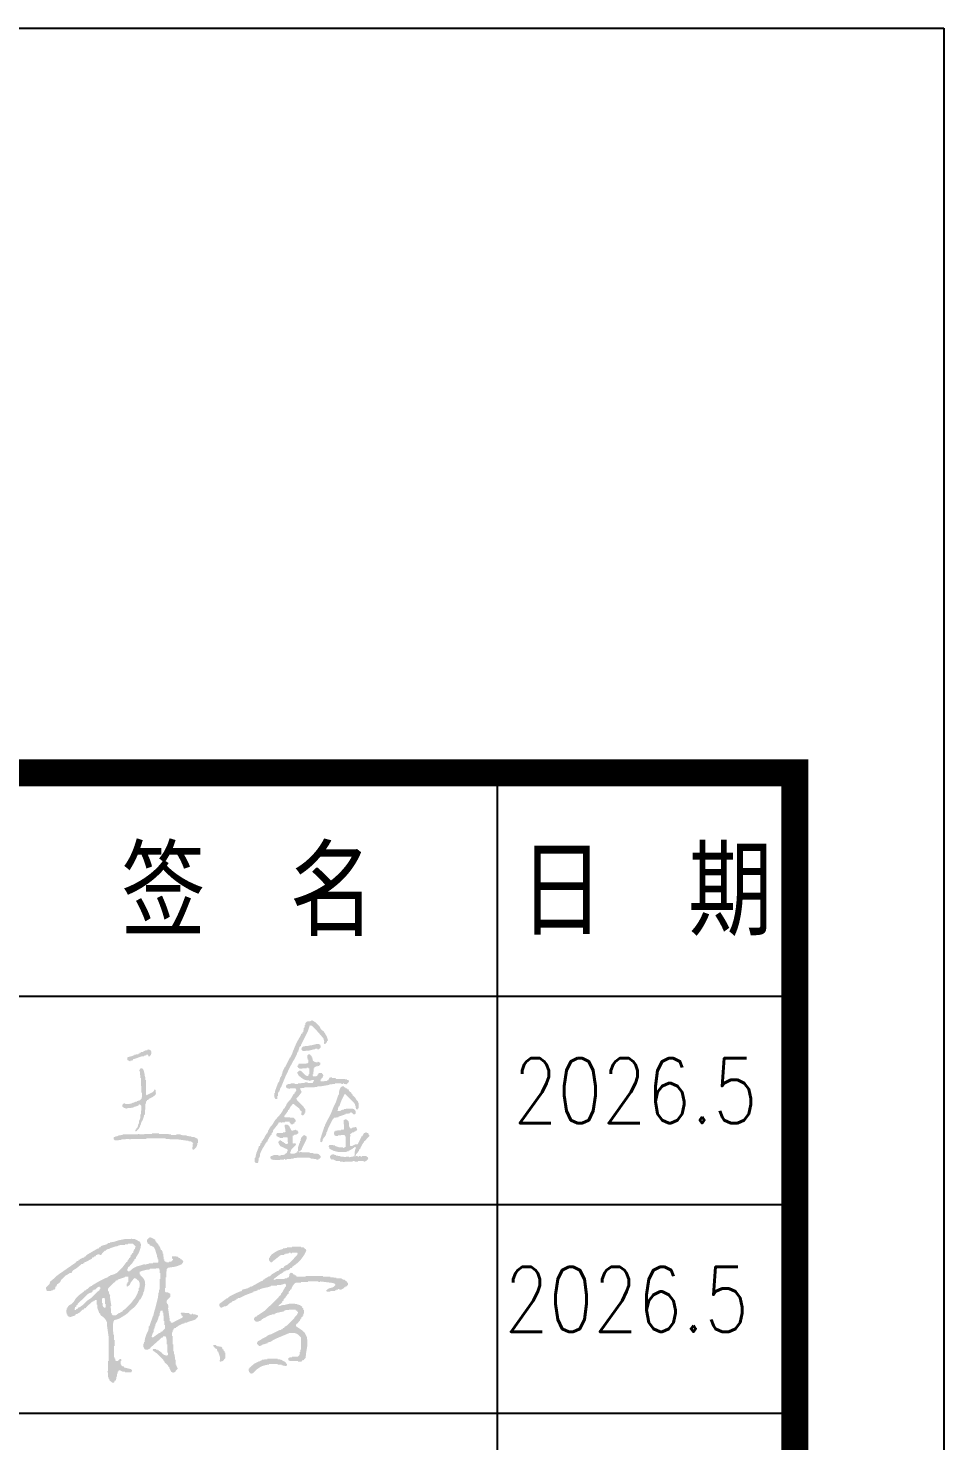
# Model space of a CAD drawing. Header units: metres. Extents: x 497246 to 997717, y 2998582 to 5998198.
# Drawn here: x 499059.43 to 499090.18, y 2999229.5 to 2999276.93 of the extents above; entities that cross this region are included whole.
import ezdxf

# ---------------------------------------------------------------- set-up
doc = ezdxf.new("R2010")
doc.units = ezdxf.units.M
doc.header["$LTSCALE"] = 1000
doc.layers.get('0').update_dxf_attribs({"linetype": 'CONTINUOUS'})
doc.layers.add('DIM', color=3, linetype='CONTINUOUS')
doc.layers.add('文字-给水', color=140, linetype='CONTINUOUS')
doc.styles.add('HZTXT', font='txt', dxfattribs={"width": 0.7, "bigfont": 'HZTXT'})
doc.styles.add('中文仿宋', font='simfang.ttf', dxfattribs={"width": 0.8, "height": 2.5})

# ---------------------------------------------------------------- blocks, each defined once
blk = doc.blocks.new('WANGXIN')
h = blk.add_hatch(color=256)
h.dxf.hatch_style = 1
h.paths.add_polyline_path([(-61740, -317927), (-61740, -323560), (-60801, -323560), (-60801, -338581), (-59862, -338581), (-59862, -350785), (-58924, -350785), (-58924, -360173), (-59862, -360173), (-59436, -361482), (-59749, -362563), (-60801, -363473), (-63617, -365806), (-66434, -365806), (-66434, -366745), (-68311, -366745), (-68311, -367683), (-71128, -367683), (-71128, -368622), (-73005, -368622), (-73005, -369561), (-75822, -369561), (-75822, -370500), (-77699, -370500), (-77699, -371439), (-81455, -371439), (-81455, -372377), (-89904, -372377), (-89904, -371439), (-91582, -371012), (-92777, -371296), (-94114, -372377), (-95536, -373800), (-95536, -377071), (-92180, -379319), (-90131, -380144), (-86148, -380826), (-86148, -379888), (-78638, -379888), (-78638, -378949), (-74883, -378949), (-74399, -378010), (-65495, -375194), (-64556, -373316), (-63248, -372889), (-62167, -373202), (-61256, -374255), (-59862, -375677), (-59862, -384582), (-60801, -384582), (-60801, -391153), (-61740, -391153), (-61740, -398663), (-62679, -398663), (-62679, -401480), (-63617, -401480), (-63617, -403357), (-64556, -403357), (-64556, -408990), (-65495, -408990), (-65495, -410868), (-66434, -410868), (-66434, -414623), (-67373, -414623), (-67373, -416500), (-69250, -417439), (-69250, -419317), (-71128, -420256), (-71128, -423072), (-69364, -422901), (-68283, -422247), (-67373, -420739), (-64556, -417923), (-64556, -416500), (-62679, -415562), (-62679, -412745), (-61740, -412745), (-61740, -410868), (-60801, -410868), (-60261, -407283), (-59549, -405406), (-57501, -402419), (-54685, -393969), (-54827, -393031), (-54230, -392206), (-53291, -392092), (-53291, -382704), (-52352, -382704), (-52352, -371439), (-51413, -371439), (-51413, -367683), (-49536, -366745), (-49536, -364867), (-47772, -364696), (-46691, -364042), (-45780, -362534), (-38270, -358779), (-33576, -355024), (-33576, -352663), (-32637, -352663), (-32637, -350785), (-33576, -350785), (-33576, -346091), (-35454, -345152), (-36393, -347542), (-37246, -348680), (-39209, -350330), (-49536, -355479), (-50474, -355963), (-50474, -354540), (-51413, -354540), (-51413, -327315), (-52352, -327315), (-52352, -321683), (-53291, -321683), (-53746, -316989), (-55624, -309478), (-57046, -306662), (-58924, -306662), (-58924, -305723), (-61740, -305723), (-62679, -308539), (-63617, -308539), (-63617, -311356), (-62679, -311356), (-62679, -317927)])
h.paths.add_polyline_path([(-52352, -281315), (-50474, -281315), (-50474, -280376), (-47658, -280376), (-46719, -283192), (-45780, -283192), (-45297, -284131), (-42936, -281884), (-41968, -280262), (-41087, -277104), (-41513, -274601), (-42168, -273292), (-43903, -271471), (-45667, -270789), (-46748, -270675), (-48597, -270988), (-48597, -271927), (-52580, -272609), (-54628, -273434), (-57985, -275682), (-60801, -275682), (-60801, -276621), (-62679, -276621), (-63617, -278498), (-65495, -278498), (-65495, -279437), (-70189, -279437), (-70189, -280376), (-73005, -280376), (-73005, -281315), (-74883, -281315), (-74883, -282253), (-85210, -285070), (-86148, -286009), (-86148, -290247), (-81455, -292580), (-80516, -293064), (-80516, -291641), (-77699, -291641), (-77699, -290702), (-75822, -290702), (-75424, -289280), (-74456, -288512), (-73005, -288370), (-58440, -283192), (-55168, -283192), (-55168, -282253), (-52352, -282253)])
h.paths.add_polyline_path([(-27005, -427766), (-27005, -426827), (-40148, -426827), (-40148, -427766), (-54230, -427766), (-54230, -428705), (-63617, -428705), (-63617, -427766), (-66434, -427766), (-66434, -428705), (-94598, -428705), (-94598, -429644), (-98353, -429644), (-98353, -430582), (-103047, -430582), (-103047, -431521), (-104924, -431521), (-104924, -432460), (-108679, -432460), (-108679, -433399), (-110557, -433399), (-111439, -434878), (-111667, -435902), (-111496, -437638), (-109135, -439970), (-102108, -439970), (-102108, -439031), (-97414, -439031), (-97414, -438093), (-88965, -438093), (-88965, -437154), (-82393, -437154), (-82393, -438093), (-79577, -438093), (-79577, -437154), (-50474, -437154), (-50474, -436215), (-14800, -436215), (-14800, -437154), (-7290, -437154), (-7290, -438093), (8214, -438093), (11486, -438576), (24629, -440454), (28384, -440909), (28384, -441848), (33078, -441848), (33078, -442787), (34956, -442787), (35894, -445603), (36833, -446542), (35894, -446542), (35894, -452175), (34956, -452175), (34956, -455930), (35894, -456869), (37203, -457295), (38284, -456982), (39194, -455930), (42466, -452658), (42466, -451236), (43405, -451236), (43405, -448419), (44343, -448419), (44343, -444664), (45282, -444664), (45282, -438093), (44343, -438093), (44685, -437325), (44230, -436386), (43405, -436215), (37772, -433399), (33078, -433399), (33078, -432460), (28384, -432460), (28384, -431521), (24629, -431521), (24629, -430582), (16180, -430582), (16180, -429644), (13363, -429644), (13363, -428705), (4914, -428705), (4914, -429644), (-4474, -429644), (-4474, -428705), (-9168, -428705), (-9168, -427766)])
h.paths.add_polyline_path([(267776, -339520), (272470, -339520), (275286, -339064), (286552, -337187), (290307, -336703), (290307, -335764), (295940, -335764), (295940, -334826), (300633, -334826), (300633, -333887), (312838, -333887), (312838, -334826), (315654, -334826), (315654, -333887), (317532, -333887), (317532, -334826), (320348, -334826), (320348, -335764), (322112, -335594), (323193, -334939), (324103, -333432), (325611, -332038), (326237, -331099), (326920, -329193), (325981, -329193), (325981, -327315), (323164, -327315), (323164, -326377), (319409, -326377), (319409, -325438), (302511, -325438), (301572, -323560), (295001, -323560), (295001, -322621), (292184, -322621), (292184, -323560), (291246, -323162), (290250, -323560), (289852, -324499), (287974, -328254), (285613, -328254), (285613, -329193), (280919, -329193), (280919, -330132), (274347, -330132), (273409, -327315), (275286, -326377), (275286, -324499), (276709, -324101), (277477, -323133), (277647, -321683), (278643, -320516), (278928, -319435), (278586, -317927), (275770, -314172), (270592, -314172), (269653, -316989), (267776, -317927), (267776, -319805), (265898, -319805), (265898, -320744), (260265, -320744), (259440, -319435), (259213, -318525), (259327, -316989), (260265, -316989), (260265, -312295), (261204, -312295), (261204, -305723), (262143, -305723), (262143, -303846), (264959, -302907), (264959, -301968), (268715, -301968), (268715, -301029), (270023, -301456), (271104, -301143), (272015, -300090), (273409, -298696), (273409, -295396), (268715, -293064), (268715, -294941), (265187, -294486), (263366, -293889), (260265, -292125), (259184, -290759), (258900, -289565), (259327, -287886), (258388, -287886), (258388, -285070), (257449, -285070), (257278, -283306), (256624, -282225), (255116, -281315), (254007, -279892), (252584, -279437), (250878, -279921), (249000, -281798), (249000, -286947), (249939, -286947), (249939, -289764), (250878, -289764), (250878, -295396), (249569, -296221), (248659, -296449), (247122, -296335), (247122, -297274), (240551, -297274), (239612, -296335), (239612, -297274), (233041, -297274), (232102, -300090), (231163, -300090), (230736, -301769), (231021, -302964), (232102, -304329), (234918, -306662), (239612, -306662), (239612, -305723), (248061, -305723), (248061, -304784), (250878, -304784), (250878, -305723), (252755, -305723), (252755, -316050), (251816, -316050), (251816, -318866), (250138, -319805), (249028, -320033), (247122, -319805), (247122, -318866), (245245, -318411), (237734, -310901), (236056, -310019), (234719, -310019), (233041, -310901), (230224, -314172), (232500, -318240), (234093, -320175), (237734, -323105), (241945, -326035), (244477, -327145), (249484, -328254), (252755, -328254), (252755, -329193), (254633, -329193), (254633, -328254), (257449, -328254), (257449, -327315), (261204, -327315), (261204, -328254), (262143, -328738), (260635, -330103), (260009, -331042), (259327, -332948), (249939, -332948), (249939, -332009), (244306, -332009), (244306, -332948), (237734, -332948), (237734, -333887), (232102, -333887), (232102, -334826), (225530, -334826), (225530, -333887), (218020, -333887), (218020, -334826), (213326, -334826), (213326, -335764), (211562, -335935), (210481, -336589), (209571, -338126), (209229, -339605), (209485, -340714), (210510, -341881), (211932, -343275), (214265, -343275), (214265, -344214), (216142, -344214), (216142, -343275), (227408, -343275), (228347, -344953), (228574, -346063), (228347, -347969), (227408, -347969), (227408, -349846), (225530, -350785), (225530, -352663), (223653, -353601), (218959, -362051), (218020, -362051), (217849, -363814), (217195, -364895), (215687, -365806), (212273, -369874), (210794, -372235), (208632, -377071), (207693, -377071), (207522, -378835), (206868, -379916), (205360, -380826), (201520, -387654), (199216, -390897), (194095, -396786), (189714, -401565), (187779, -404268), (184707, -409929), (181265, -413713), (179729, -415818), (177197, -420256), (176087, -421877), (175746, -422987), (175774, -424950), (174835, -424950), (174835, -426827), (172958, -427766), (167325, -438093), (166386, -438093), (166386, -439970), (164964, -440369), (164196, -441336), (164054, -442787), (163883, -444237), (163115, -445205), (161692, -445603), (161692, -448419), (160754, -448419), (160754, -450297), (159331, -450695), (158563, -451662), (158421, -453113), (154666, -462501), (152788, -470012), (152304, -472828), (151366, -472828), (151366, -479883), (153727, -482216), (156998, -482216), (157937, -480537), (158165, -479428), (157937, -477522), (158876, -477522), (158876, -472828), (159815, -472828), (159815, -470012), (160754, -470012), (161010, -466143), (161522, -464151), (163115, -460624), (166870, -453113), (167325, -452175), (167325, -453113), (170142, -447481), (171080, -447481), (171080, -445603), (172958, -444664), (172958, -442787), (174380, -442388), (175148, -441421), (175319, -439970), (179529, -432460), (180468, -432460), (180468, -430582), (181891, -430184), (182659, -429217), (182829, -427766), (182972, -426315), (183740, -425348), (185162, -424950), (185361, -421934), (186044, -420256), (187979, -417923), (195489, -408535), (195489, -407113), (197366, -407113), (197366, -406174), (200183, -406174), (200183, -407113), (202060, -407113), (202060, -406174), (207693, -406174), (207693, -405235), (216142, -405235), (216142, -407113), (218020, -408051), (218020, -409929), (222714, -409929), (222714, -408990), (224591, -408990), (225530, -406174), (227408, -405235), (227408, -401480), (226469, -401480), (226469, -399602), (224591, -399602), (223653, -397725), (217081, -397725), (217081, -396786), (206754, -396786), (206754, -395847), (205816, -395392), (213326, -385065), (213326, -383643), (215203, -382704), (216740, -379063), (217821, -377299), (220381, -374255), (222259, -372377), (223653, -372093), (224762, -372576), (225530, -373800), (233979, -380371), (235259, -382988), (236312, -384240), (238673, -386004), (238673, -388337), (237734, -388337), (237734, -392092), (239214, -392974), (240238, -393201), (241973, -393031), (244306, -390698), (244306, -388337), (245245, -388337), (245245, -381310), (243595, -379945), (242855, -379006), (241973, -377071), (229769, -364867), (229285, -362989), (228347, -362534), (232841, -357755), (234918, -355195), (238673, -349846), (235857, -344214), (235402, -343275), (237734, -343275), (237734, -342336), (243367, -342336), (243367, -341397), (263082, -341397), (263082, -340458), (267776, -340458)])
h.paths.add_polyline_path([(305327, -383643), (306266, -383643), (306266, -379888), (307205, -379888), (307205, -377071), (308627, -376673), (309396, -375706), (309566, -374255), (312639, -365976), (314431, -361937), (318471, -354085), (318897, -353459), (319921, -353459), (320348, -354085), (336791, -370500), (336791, -371439), (337303, -372093), (338185, -372377), (338185, -375194), (339124, -375194), (339124, -379888), (340063, -379888), (340063, -381765), (342879, -382704), (342879, -380826), (344757, -379888), (344757, -369561), (343818, -369561), (343647, -367797), (342993, -366716), (341485, -365806), (338896, -361425), (337246, -359376), (333491, -355963), (333491, -354540), (331614, -353601), (331443, -351838), (330789, -350757), (329281, -349846), (327517, -348367), (326777, -347314), (325981, -345152), (324103, -345152), (323164, -343275), (321401, -343104), (320320, -342450), (319409, -340942), (318471, -340914), (317816, -340402), (317532, -339520), (315683, -339207), (314602, -339320), (312838, -340003), (310903, -342080), (310078, -343417), (309083, -346091), (309083, -348908), (308144, -348908), (308144, -354540), (307205, -354540), (302056, -369561), (298301, -377071), (294034, -387853), (291559, -393144), (286096, -403357), (282341, -410868), (281858, -413684), (280919, -414168), (273409, -437638), (273409, -442787), (275286, -442787), (275286, -443725), (277164, -442331), (277875, -438690), (278700, -436813), (280919, -433882), (283309, -430838), (284190, -428790), (284674, -424950), (285613, -424494), (287974, -417439), (295484, -402419), (299240, -397725), (303450, -397725), (303450, -396786), (307205, -396786), (307205, -395847), (318471, -392092), (318471, -391153), (320348, -391153), (320348, -390214), (325981, -390214), (325981, -389276), (328797, -389276), (328797, -388337), (330476, -387910), (331671, -388195), (333036, -389276), (334914, -391153), (338185, -391153), (339124, -390214), (339437, -387967), (339352, -386744), (338669, -384582), (335852, -381765), (334430, -381765), (334430, -380826), (321287, -380826), (321287, -381765), (317532, -381765), (317532, -382704), (314346, -383074), (312667, -383700), (310021, -385520), (306266, -385520)])
h.paths.add_polyline_path([(331158, -426827), (333036, -424950), (336308, -424950), (336308, -424011), (338185, -424011), (339124, -422133), (341002, -422133), (341827, -420825), (342054, -419914), (341940, -418378), (341002, -418378), (341087, -416870), (340489, -415761), (339124, -415107), (332552, -416500), (332552, -417439), (328797, -417439), (327858, -414623), (326920, -414623), (326920, -407113), (325981, -407113), (326408, -405804), (326095, -404723), (325042, -403841), (323534, -402106), (322482, -401366), (320348, -400541), (316593, -402419), (316593, -409929), (317532, -409929), (317532, -419317), (316593, -420256), (311899, -420256), (311899, -421194), (305327, -421194), (305327, -422133), (301572, -422133), (301572, -423072), (299695, -423072), (299695, -424950), (298756, -424950), (298756, -428705), (299695, -428705), (299695, -430582), (301572, -430582), (301572, -431521), (306266, -431521), (306266, -430582), (311899, -430582), (311899, -429644), (318471, -429644), (319409, -432460), (320348, -432460), (320348, -452175), (315654, -454536), (315654, -453113), (309566, -453113), (300633, -450297), (300633, -449358), (296878, -449358), (296878, -448419), (290307, -448419), (289368, -450098), (289140, -451207), (289368, -453113), (290307, -453113), (290221, -454621), (290819, -455731), (292184, -456413), (297817, -459230), (305327, -461107), (307205, -461562), (322226, -461562), (322226, -460624), (325981, -460624), (325981, -459685), (334430, -454991), (334430, -454052), (336308, -454052), (337246, -452175), (339124, -452175), (339124, -456869), (338185, -456869), (338185, -460624), (337246, -460624), (337246, -467195), (336308, -468134), (340063, -468134), (339636, -466825), (339949, -465744), (341002, -464862), (345695, -458746), (345695, -456869), (347118, -456470), (347886, -455503), (348057, -454052), (353206, -444664), (354145, -444664), (354315, -442900), (354970, -441819), (356506, -440909), (364471, -432005), (364471, -429644), (363533, -429644), (363362, -427880), (362708, -426799), (361200, -425888), (359777, -425888), (359777, -424950), (356961, -424950), (356961, -425888), (355083, -425888), (351328, -432460), (350674, -432261), (349963, -432716), (349934, -433399), (343363, -446542), (342879, -447481), (340262, -447082), (338726, -447310), (336308, -448419), (332552, -450297), (329736, -450297), (328797, -449358), (328797, -432460), (329736, -432460), (329736, -430582), (328797, -430582), (328968, -428819), (329622, -427738)])
h.paths.add_polyline_path([(316593, -470950), (316593, -470012), (310960, -470012), (310960, -469073), (306266, -469073), (306266, -468134), (302511, -468134), (302511, -467195), (299695, -467195), (299695, -466256), (297447, -465943), (296224, -466029), (294062, -466740), (291246, -469556), (291246, -471889), (292184, -471889), (292355, -473653), (293009, -474734), (294546, -475644), (297021, -475417), (298500, -475758), (300633, -477067), (303450, -478461), (310021, -478461), (310021, -479399), (315654, -479399), (315654, -480338), (318471, -480338), (318471, -479399), (333491, -479399), (333491, -478461), (337246, -478461), (337246, -479399), (343818, -479399), (343818, -478461), (354145, -478461), (354145, -479399), (356961, -479399), (356961, -478461), (358725, -478290), (359806, -477636), (360716, -476128), (362139, -475018), (362594, -473596), (362139, -471889), (358839, -469073), (351328, -469073), (351328, -470012), (348512, -470012), (348512, -469073), (345695, -469073), (345695, -470012), (342879, -470012), (342879, -469073), (340063, -469073), (339124, -470012), (338669, -469073), (336308, -469556), (329281, -470950), (326920, -471434), (326920, -470012), (321287, -470012), (321287, -470950)])
h.paths.add_polyline_path([(226953, -449358), (228347, -446542), (227038, -445717), (226128, -445489), (224591, -445603), (223653, -446542), (223653, -445603), (221775, -445603), (221775, -431521), (224591, -430582), (224591, -429644), (227778, -429274), (229456, -428648), (232102, -426827), (232528, -425149), (232244, -423954), (231163, -422617), (230537, -421507), (229598, -421024), (228347, -421194), (228347, -419800), (220836, -422133), (220836, -421194), (220068, -421536), (219129, -421081), (218959, -420256), (216142, -414623), (215203, -414623), (215602, -413684), (215203, -412688), (214265, -412290), (212359, -410839), (210993, -410384), (208632, -410413), (207380, -411266), (206868, -412176), (206754, -413684), (208177, -419317), (208632, -424011), (206954, -424950), (205844, -425177), (203938, -424950), (203938, -425888), (192673, -425888), (191734, -428705), (190795, -429644), (191734, -429644), (191648, -431151), (192246, -432261), (193611, -432944), (198305, -435276), (203938, -435276), (203938, -434338), (211448, -434338), (212387, -435276), (212387, -442787), (213326, -442787), (213326, -444664), (212387, -444664), (212387, -446542), (208632, -446542), (207693, -444664), (205816, -444664), (204877, -442787), (202999, -442787), (202060, -440909), (200183, -440909), (200183, -439970), (198874, -439544), (197793, -439856), (196911, -440909), (195489, -442331), (195489, -445603), (196428, -445603), (196428, -447481), (198305, -448419), (197907, -449358), (198305, -450354), (199244, -450781), (211448, -456413), (212529, -457750), (212814, -458945), (212387, -460624), (211448, -460624), (211278, -462387), (210623, -463468), (209116, -464379), (207238, -466256), (204877, -466256), (204877, -467195), (199244, -467195), (199244, -468134), (195489, -468134), (195489, -467195), (186101, -467195), (186101, -468134), (183285, -468134), (183285, -469073), (181407, -469073), (180525, -470552), (180298, -471576), (180468, -473312), (182829, -475644), (185162, -475644), (185162, -476583), (187979, -475644), (187979, -476583), (198305, -476583), (198305, -475644), (205816, -475644), (205816, -474706), (207693, -474706), (207693, -475644), (210510, -475644), (210510, -474706), (218959, -474706), (218959, -473767), (223653, -473767), (223653, -472828), (229285, -472828), (229285, -471889), (253694, -471889), (253694, -472828), (255572, -472828), (255572, -473767), (261204, -473767), (261204, -474706), (265898, -474706), (265898, -475644), (269653, -475644), (270592, -473767), (271531, -474165), (272527, -473767), (272953, -472828), (273949, -471662), (274234, -470581), (273892, -469073), (271559, -466598), (269995, -465574), (266837, -464379), (260265, -464379), (260265, -463440), (253694, -463440), (253694, -462501), (238673, -462501), (238673, -461562), (235857, -461562), (235857, -462501), (233979, -462501), (233041, -460624), (234918, -460624), (235857, -459685), (236796, -460624), (236796, -457807), (238218, -457409), (238986, -456442), (239157, -454991), (247122, -439031), (247122, -437154), (248061, -437154), (248061, -432460), (245245, -431521), (245245, -430582), (243566, -430156), (242372, -430440), (241034, -431521), (238816, -433740), (237905, -435163), (236796, -438093), (236796, -440909), (235857, -440909), (235857, -443725), (234918, -444209), (232102, -452658), (232102, -459685), (230224, -460624), (230566, -461392), (230110, -462331), (229285, -462501), (225530, -464379), (218020, -464379), (217081, -463440), (219442, -456869)], flags=17)
h.paths.add_polyline_path([(250422, -236253), (253239, -227803), (253694, -225926), (257449, -226409), (267321, -236253), (279041, -249879), (280919, -255967), (279980, -255967), (279980, -259722), (282341, -260661), (284532, -258442), (285442, -257020), (286552, -254090), (287974, -254090), (287490, -252696), (285158, -245640), (284674, -244247), (284674, -245640), (281858, -240008), (280919, -240008), (280748, -238244), (280094, -237163), (278586, -236253), (275571, -233834), (274234, -232184), (272470, -228742), (272015, -227803), (264021, -219838), (261204, -218416), (261204, -217477), (259327, -217477), (259327, -216538), (256510, -216538), (256510, -217477), (254633, -217477), (254633, -218416), (252015, -218074), (250593, -218188), (248061, -218899), (245245, -222171), (245245, -224987), (244306, -224987), (244306, -228742), (243367, -228742), (243367, -230620), (242428, -230620), (242428, -235314), (241490, -235314), (241490, -238130), (239612, -239069), (239612, -240947), (238190, -241345), (237422, -242312), (237279, -243763), (230736, -255228), (227806, -261173), (222714, -273349), (221320, -277559), (217565, -285070), (217081, -286009), (217081, -285070), (216626, -286009), (208177, -302907), (207693, -303846), (207693, -302907), (204706, -308198), (203540, -311100), (202060, -316989), (201122, -316989), (201122, -319805), (200183, -319805), (200183, -321683), (199244, -321683), (196428, -331070), (195489, -331070), (195489, -332948), (194550, -332948), (188917, -348452), (188917, -351724), (187979, -351724), (187979, -355479), (187040, -356418), (187979, -356418), (187979, -360173), (188917, -360173), (188917, -362051), (189856, -362989), (192673, -362989), (193611, -362051), (193611, -357357), (194550, -357357), (194550, -351724), (195489, -351724), (195489, -349846), (197366, -348908), (197366, -347030), (198305, -347030), (198305, -343275), (199244, -343275), (199244, -341397), (200183, -341397), (208177, -321683), (212871, -312295), (213810, -309478), (218503, -300090), (218959, -299152), (218959, -300090), (219442, -299152), (223197, -291641), (223653, -290702), (223653, -291641), (224136, -290702), (229769, -279437), (230224, -276621), (231163, -276621), (231163, -274743), (232102, -274743), (234918, -265355), (236341, -264957), (237109, -263990), (237279, -262539)])
h.paths.add_polyline_path([(256510, -263022), (250878, -263478), (250878, -264416), (244306, -264416), (244306, -265355), (242628, -264928), (241433, -265213), (240096, -266294), (238673, -267716), (238190, -269565), (238446, -270874), (239612, -272410), (241034, -273804), (246184, -273804), (246184, -272865), (251816, -272865), (253694, -272410), (261204, -270533), (264021, -270049), (264021, -269110), (267776, -269110), (267776, -270049), (269454, -270476), (270649, -270191), (272015, -269110), (274347, -266294), (274347, -263478), (273409, -263478), (273409, -261600), (271531, -261600), (271531, -260661), (265898, -260661), (264021, -261145)], flags=17)
blk.add_hatch(color=256).paths.add_polyline_path([(185162, -476583), (187979, -475644), (187979, -476583), (198305, -476583), (198305, -475644), (205816, -475644), (205816, -474706), (207693, -474706), (207693, -475644), (210510, -475644), (210510, -474706), (218959, -474706), (218959, -473767), (223653, -473767), (223653, -472828), (229285, -472828), (229285, -471889), (253694, -471889), (253694, -472828), (255572, -472828), (255572, -473767), (261204, -473767), (261204, -474706), (265898, -474706), (265898, -475644), (269653, -475644), (270592, -473767), (271531, -474165), (272527, -473767), (272953, -472828), (273949, -471662), (274234, -470581), (273892, -469073), (271559, -466598), (269995, -465574), (266837, -464379), (260265, -464379), (260265, -463440), (253694, -463440), (253694, -462501), (238673, -462501), (238673, -461562), (235857, -461562), (235857, -462501), (233979, -462501), (233041, -460624), (234918, -460624), (235857, -459685), (236796, -460624), (236796, -457807), (238218, -457409), (238986, -456442), (239157, -454991), (247122, -439031), (247122, -437154), (248061, -437154), (248061, -432460), (245245, -431521), (245245, -430582), (243566, -430156), (242372, -430440), (241034, -431521), (238816, -433740), (237905, -435163), (236796, -438093), (236796, -440909), (235857, -440909), (235857, -443725), (234918, -444209), (232102, -452658), (232102, -459685), (230224, -460624), (230566, -461392), (230110, -462331), (229285, -462501), (225530, -464379), (218020, -464379), (217081, -463440), (219442, -456869), (226953, -449358), (228347, -446542), (227038, -445717), (226128, -445489), (224591, -445603), (223653, -446542), (223653, -445603), (221775, -445603), (221775, -431521), (224591, -430582), (224591, -429644), (227778, -429274), (229456, -428648), (232102, -426827), (232528, -425149), (232244, -423954), (231163, -422617), (230537, -421507), (229598, -421024), (228347, -421194), (228347, -419800), (220836, -422133), (220836, -421194), (220068, -421536), (219129, -421081), (218959, -420256), (216142, -414623), (215203, -414623), (215602, -413684), (215203, -412688), (214265, -412290), (212359, -410839), (210993, -410384), (208632, -410413), (207380, -411266), (206868, -412176), (206754, -413684), (208177, -419317), (208632, -424011), (206954, -424950), (205844, -425177), (203938, -424950), (203938, -425888), (192673, -425888), (191734, -428705), (190795, -429644), (191734, -429644), (191648, -431151), (192246, -432261), (193611, -432944), (198305, -435276), (203938, -435276), (203938, -434338), (211448, -434338), (212387, -435276), (212387, -442787), (213326, -442787), (213326, -444664), (212387, -444664), (212387, -446542), (208632, -446542), (207693, -444664), (205816, -444664), (204877, -442787), (202999, -442787), (202060, -440909), (200183, -440909), (200183, -439970), (198874, -439544), (197793, -439856), (196911, -440909), (195489, -442331), (195489, -445603), (196428, -445603), (196428, -447481), (198305, -448419), (197907, -449358), (198305, -450354), (199244, -450781), (211448, -456413), (212529, -457750), (212814, -458945), (212387, -460624), (211448, -460624), (211278, -462387), (210623, -463468), (209116, -464379), (207238, -466256), (204877, -466256), (204877, -467195), (199244, -467195), (199244, -468134), (195489, -468134), (195489, -467195), (186101, -467195), (186101, -468134), (183285, -468134), (183285, -469073), (181407, -469073), (180525, -470552), (180298, -471576), (180468, -473312), (182829, -475644), (185162, -475644)])

msp = doc.modelspace()

# ---------------------------------------------------------------- hatches: boundary and pattern name
h = msp.add_hatch(color=256)
h.dxf.hatch_style = 1
h.paths.add_polyline_path([(499062.899, 2999236.279), (499062.899, 2999236.299), (499062.919, 2999236.279), (499063, 2999236.279), (499063.151, 2999236.198), (499063.183, 2999236.179), (499063.197, 2999236.155), (499063.201, 2999236.118), (499063.221, 2999236.118), (499063.211, 2999235.997), (499063.166, 2999235.853), (499063.132, 2999235.782), (499063.051, 2999235.656), (499063.047, 2999235.624), (499063.03, 2999235.604), (499063, 2999235.595), (499063, 2999235.555), (499062.96, 2999235.535), (499062.96, 2999235.504), (499062.829, 2999235.354), (499062.797, 2999235.335), (499062.782, 2999235.311), (499062.779, 2999235.273), (499062.759, 2999235.273), (499062.757, 2999235.24), (499062.761, 2999235.221), (499062.779, 2999235.193), (499062.839, 2999235.193), (499062.839, 2999235.213), (499062.87, 2999235.213), (499062.93, 2999235.273), (499063.043, 2999235.337), (499063.105, 2999235.362), (499063.231, 2999235.394), (499063.296, 2999235.417), (499063.333, 2999235.422), (499063.402, 2999235.414), (499063.402, 2999235.434), (499063.482, 2999235.434), (499063.482, 2999235.454), (499063.623, 2999235.454), (499063.623, 2999235.475), (499063.784, 2999235.475), (499063.804, 2999235.495), (499063.804, 2999235.595), (499063.784, 2999235.595), (499063.784, 2999235.656), (499063.764, 2999235.656), (499063.754, 2999235.736), (499063.694, 2999235.917), (499063.661, 2999235.983), (499063.629, 2999236.015), (499063.563, 2999236.047), (499063.532, 2999236.051), (499063.511, 2999236.067), (499063.503, 2999236.098), (499063.442, 2999236.118), (499063.442, 2999236.158), (499063.422, 2999236.158), (499063.422, 2999236.248), (499063.473, 2999236.299), (499063.501, 2999236.323), (499063.527, 2999236.328), (499063.563, 2999236.319), (499063.663, 2999236.268), (499063.693, 2999236.254), (499063.706, 2999236.231), (499063.704, 2999236.198), (499063.724, 2999236.198), (499063.754, 2999236.138), (499063.786, 2999236.119), (499063.801, 2999236.095), (499063.804, 2999236.058), (499063.824, 2999236.058), (499063.875, 2999235.957), (499063.878, 2999235.926), (499063.894, 2999235.905), (499063.925, 2999235.897), (499063.925, 2999235.857), (499063.945, 2999235.857), (499063.945, 2999235.776), (499063.965, 2999235.776), (499063.965, 2999235.676), (499063.985, 2999235.676), (499063.985, 2999235.595), (499064.005, 2999235.595), (499064.003, 2999235.562), (499064.007, 2999235.543), (499064.025, 2999235.515), (499064.066, 2999235.515), (499064.066, 2999235.495), (499064.166, 2999235.495), (499064.166, 2999235.515), (499064.237, 2999235.515), (499064.267, 2999235.545), (499064.289, 2999235.564), (499064.296, 2999235.588), (499064.287, 2999235.615), (499064.267, 2999235.615), (499064.267, 2999235.696), (499064.407, 2999235.696), (499064.407, 2999235.676), (499064.468, 2999235.676), (499064.488, 2999235.635), (499064.528, 2999235.635), (499064.548, 2999235.595), (499064.579, 2999235.595), (499064.649, 2999235.515), (499064.588, 2999235.424), (499064.422, 2999235.359), (499064.333, 2999235.337), (499064.156, 2999235.314), (499064.133, 2999235.312), (499064.118, 2999235.303), (499064.106, 2999235.283), (499064.082, 2999235.255), (499064.077, 2999235.229), (499064.086, 2999235.193), (499064.066, 2999235.193), (499064.066, 2999234.992), (499064.045, 2999234.992), (499064.045, 2999234.63), (499064.025, 2999234.63), (499064.025, 2999234.509), (499064.045, 2999234.489), (499064.113, 2999234.481), (499064.149, 2999234.468), (499064.206, 2999234.429), (499064.206, 2999234.338), (499064.096, 2999234.228), (499064.081, 2999234.19), (499064.079, 2999234.167), (499064.086, 2999234.127), (499064.125, 2999234.071), (499064.138, 2999234.034), (499064.146, 2999233.967), (499064.126, 2999233.967), (499064.136, 2999233.906), (499064.177, 2999233.625), (499064.186, 2999233.524), (499064.206, 2999233.524), (499064.226, 2999233.464), (499064.307, 2999233.464), (499064.307, 2999233.484), (499064.347, 2999233.484), (499064.342, 2999233.498), (499064.353, 2999233.513), (499064.367, 2999233.514), (499064.588, 2999233.625), (499064.606, 2999233.628), (499064.616, 2999233.648), (499064.608, 2999233.665), (499064.639, 2999233.665), (499064.619, 2999233.685), (499064.586, 2999233.704), (499064.572, 2999233.728), (499064.568, 2999233.765), (499064.548, 2999233.765), (499064.568, 2999233.806), (499064.689, 2999233.806), (499064.689, 2999233.786), (499064.83, 2999233.786), (499064.83, 2999233.765), (499064.87, 2999233.765), (499064.87, 2999233.745), (499064.93, 2999233.745), (499064.93, 2999233.765), (499064.97, 2999233.765), (499064.97, 2999233.745), (499065.051, 2999233.745), (499065.051, 2999233.725), (499065.096, 2999233.728), (499065.131, 2999233.705), (499065.131, 2999233.655), (499065.041, 2999233.564), (499064.78, 2999233.484), (499064.769, 2999233.464), (499064.689, 2999233.464), (499064.689, 2999233.444), (499064.629, 2999233.433), (499064.468, 2999233.353), (499064.453, 2999233.352), (499064.443, 2999233.337), (499064.448, 2999233.323), (499064.407, 2999233.323), (499064.387, 2999233.283), (499064.357, 2999233.283), (499064.325, 2999233.263), (499064.31, 2999233.24), (499064.307, 2999233.202), (499064.287, 2999233.202), (499064.287, 2999233.142), (499064.267, 2999233.142), (499064.267, 2999233.021), (499064.287, 2999233.021), (499064.287, 2999232.74), (499064.307, 2999232.74), (499064.307, 2999232.499), (499064.327, 2999232.499), (499064.327, 2999232.398), (499064.347, 2999232.398), (499064.347, 2999232.318), (499064.367, 2999232.318), (499064.367, 2999232.217), (499064.387, 2999232.217), (499064.387, 2999232.056), (499064.407, 2999232.056), (499064.407, 2999231.996), (499064.428, 2999231.996), (499064.428, 2999231.956), (499064.448, 2999231.956), (499064.448, 2999231.905), (499064.387, 2999231.845), (499064.368, 2999231.813), (499064.344, 2999231.798), (499064.307, 2999231.795), (499064.307, 2999231.775), (499064.237, 2999231.815), (499064.177, 2999231.936), (499064.173, 2999231.967), (499064.156, 2999231.988), (499064.126, 2999231.996), (499064.126, 2999232.026), (499064.056, 2999232.097), (499064.023, 2999232.116), (499064.009, 2999232.14), (499064.005, 2999232.177), (499063.985, 2999232.177), (499063.955, 2999232.237), (499063.744, 2999232.448), (499063.704, 2999232.458), (499063.704, 2999232.479), (499063.658, 2999232.496), (499063.635, 2999232.512), (499063.603, 2999232.549), (499063.623, 2999232.559), (499063.623, 2999232.579), (499063.724, 2999232.579), (499063.724, 2999232.559), (499063.784, 2999232.559), (499063.784, 2999232.539), (499063.824, 2999232.539), (499063.824, 2999232.519), (499063.905, 2999232.468), (499063.957, 2999232.411), (499063.993, 2999232.386), (499064.066, 2999232.358), (499064.126, 2999232.378), (499064.126, 2999232.458), (499064.106, 2999232.458), (499064.106, 2999232.74), (499064.086, 2999232.74), (499064.086, 2999232.901), (499064.066, 2999232.901), (499064.07, 2999232.942), (499064.066, 2999232.965), (499064.045, 2999233.001), (499063.965, 2999233.001), (499063.945, 2999232.961), (499063.915, 2999232.961), (499063.543, 2999232.629), (499063.523, 2999232.597), (499063.5, 2999232.583), (499063.462, 2999232.579), (499063.462, 2999232.559), (499063.372, 2999232.559), (499063.34, 2999232.578), (499063.325, 2999232.602), (499063.322, 2999232.639), (499063.301, 2999232.639), (499063.301, 2999232.76), (499063.322, 2999232.76), (499063.322, 2999232.82), (499063.342, 2999232.82), (499063.352, 2999232.921), (499063.412, 2999233.102), (499063.458, 2999233.191), (499063.473, 2999233.243), (499063.482, 2999233.343), (499063.503, 2999233.343), (499063.623, 2999233.695), (499063.623, 2999233.665), (499063.634, 2999233.705), (499063.674, 2999233.866), (499063.694, 2999233.926), (499063.794, 2999234.328), (499063.804, 2999234.469), (499063.824, 2999234.469), (499063.824, 2999234.57), (499063.844, 2999234.57), (499063.844, 2999234.932), (499063.865, 2999234.932), (499063.865, 2999235.133), (499063.844, 2999235.133), (499063.844, 2999235.233), (499063.824, 2999235.294), (499063.724, 2999235.294), (499063.724, 2999235.273), (499063.523, 2999235.273), (499063.523, 2999235.253), (499063.422, 2999235.243), (499063.261, 2999235.203), (499063.181, 2999235.173), (499063.181, 2999235.093), (499063.201, 2999235.093), (499063.201, 2999235.062), (499063.281, 2999234.982), (499063.333, 2999234.899), (499063.351, 2999234.848), (499063.362, 2999234.751), (499063.332, 2999234.57), (499063.322, 2999234.509), (499063.301, 2999234.489), (499063.292, 2999234.429), (499063.211, 2999234.268), (499063.21, 2999234.254), (499063.195, 2999234.243), (499063.181, 2999234.248), (499063.121, 2999234.137), (499063.026, 2999234.017), (499062.969, 2999233.961), (499062.849, 2999233.866), (499062.77, 2999233.783), (499062.725, 2999233.746), (499062.628, 2999233.685), (499062.508, 2999233.612), (499062.441, 2999233.582), (499062.307, 2999233.544), (499062.316, 2999233.504), (499062.296, 2999233.504), (499062.296, 2999233.444), (499062.276, 2999233.444), (499062.276, 2999233.162), (499062.296, 2999233.162), (499062.296, 2999233.062), (499062.316, 2999233.062), (499062.316, 2999232.881), (499062.336, 2999232.881), (499062.336, 2999232.68), (499062.316, 2999232.68), (499062.316, 2999232.298), (499062.336, 2999232.298), (499062.336, 2999232.257), (499062.356, 2999232.257), (499062.354, 2999232.224), (499062.359, 2999232.205), (499062.377, 2999232.177), (499062.447, 2999232.177), (499062.487, 2999232.217), (499062.506, 2999232.239), (499062.53, 2999232.246), (499062.558, 2999232.237), (499062.558, 2999232.177), (499062.537, 2999232.177), (499062.537, 2999232.066), (499062.558, 2999232.046), (499062.577, 2999232.014), (499062.601, 2999231.999), (499062.638, 2999231.996), (499062.658, 2999231.956), (499062.718, 2999231.945), (499062.879, 2999231.905), (499062.919, 2999231.865), (499062.899, 2999231.795), (499062.678, 2999231.795), (499062.678, 2999231.815), (499062.618, 2999231.815), (499062.497, 2999231.875), (499062.497, 2999231.855), (499062.457, 2999231.855), (499062.457, 2999231.815), (499062.437, 2999231.815), (499062.437, 2999231.755), (499062.417, 2999231.755), (499062.417, 2999231.654), (499062.397, 2999231.654), (499062.397, 2999231.574), (499062.377, 2999231.574), (499062.377, 2999231.534), (499062.336, 2999231.513), (499062.316, 2999231.453), (499062.246, 2999231.453), (499062.206, 2999231.493), (499062.173, 2999231.513), (499062.159, 2999231.536), (499062.155, 2999231.574), (499062.135, 2999231.574), (499062.135, 2999231.634), (499062.115, 2999231.634), (499062.115, 2999231.795), (499062.095, 2999231.795), (499062.095, 2999231.835), (499062.115, 2999231.835), (499062.115, 2999232.177), (499062.135, 2999232.177), (499062.135, 2999232.971), (499062.126, 2999233.042), (499062.085, 2999233.323), (499062.075, 2999233.393), (499062.075, 2999233.484), (499062.045, 2999233.544), (499061.999, 2999233.61), (499061.97, 2999233.64), (499061.904, 2999233.685), (499061.872, 2999233.704), (499061.857, 2999233.728), (499061.854, 2999233.765), (499061.814, 2999233.786), (499061.784, 2999233.886), (499061.755, 2999233.953), (499061.748, 2999233.994), (499061.753, 2999234.067), (499061.733, 2999234.067), (499061.733, 2999234.228), (499061.673, 2999234.228), (499061.673, 2999234.208), (499061.633, 2999234.208), (499061.612, 2999234.168), (499061.583, 2999234.168), (499061.391, 2999233.996), (499061.372, 2999233.964), (499061.348, 2999233.95), (499061.311, 2999233.946), (499061.291, 2999233.906), (499061.261, 2999233.906), (499061.194, 2999233.835), (499061.154, 2999233.804), (499061.07, 2999233.755), (499061.038, 2999233.752), (499061.018, 2999233.736), (499061.009, 2999233.705), (499060.819, 2999233.645), (499060.828, 2999233.665), (499060.798, 2999233.665), (499060.766, 2999233.684), (499060.751, 2999233.708), (499060.748, 2999233.745), (499060.728, 2999233.745), (499060.728, 2999233.806), (499060.708, 2999233.806), (499060.708, 2999233.886), (499060.728, 2999233.886), (499060.728, 2999233.946), (499060.748, 2999233.946), (499060.748, 2999233.976), (499060.789, 2999234.032), (499060.818, 2999234.056), (499060.879, 2999234.087), (499060.95, 2999234.154), (499060.981, 2999234.194), (499061.029, 2999234.278), (499061.126, 2999234.376), (499061.179, 2999234.421), (499061.291, 2999234.499), (499061.31, 2999234.532), (499061.334, 2999234.546), (499061.371, 2999234.55), (499061.371, 2999234.57), (499061.432, 2999234.6), (499061.484, 2999234.658), (499061.52, 2999234.683), (499061.592, 2999234.71), (499061.572, 2999234.71), (499061.768, 2999234.828), (499061.869, 2999234.882), (499062.075, 2999234.982), (499062.106, 2999234.985), (499062.127, 2999235.002), (499062.135, 2999235.032), (499062.175, 2999235.032), (499062.175, 2999235.052), (499062.276, 2999235.075), (499062.326, 2999235.094), (499062.417, 2999235.142), (499062.608, 2999235.334), (499062.729, 2999235.495), (499062.761, 2999235.514), (499062.775, 2999235.538), (499062.779, 2999235.575), (499062.819, 2999235.595), (499062.819, 2999235.635), (499062.849, 2999235.644), (499062.866, 2999235.665), (499062.87, 2999235.696), (499062.872, 2999235.727), (499062.889, 2999235.748), (499062.919, 2999235.756), (499062.919, 2999235.796), (499062.96, 2999235.816), (499062.96, 2999235.877), (499062.98, 2999235.877), (499062.98, 2999235.917), (499063.02, 2999235.937), (499063.02, 2999235.997), (499063.04, 2999235.997), (499063.04, 2999236.027), (499062.95, 2999236.118), (499062.779, 2999236.118), (499062.779, 2999236.098), (499062.678, 2999236.098), (499062.678, 2999236.078), (499062.517, 2999236.078), (499062.517, 2999236.058), (499062.457, 2999236.058), (499062.457, 2999236.038), (499062.377, 2999236.027), (499062.196, 2999235.967), (499062.166, 2999235.957), (499062.155, 2999235.937), (499062.095, 2999235.937), (499062.095, 2999235.917), (499062.055, 2999235.917), (499062.035, 2999235.877), (499062.005, 2999235.877), (499061.914, 2999235.786), (499061.895, 2999235.754), (499061.871, 2999235.739), (499061.834, 2999235.736), (499061.834, 2999235.756), (499061.753, 2999235.756), (499061.753, 2999235.736), (499061.713, 2999235.736), (499061.693, 2999235.696), (499061.653, 2999235.696), (499061.633, 2999235.656), (499061.592, 2999235.656), (499061.572, 2999235.615), (499061.371, 2999235.504), (499061.34, 2999235.502), (499061.319, 2999235.485), (499061.311, 2999235.454), (499061.271, 2999235.454), (499061.271, 2999235.434), (499061.221, 2999235.434), (499061.124, 2999235.345), (499061.07, 2999235.304), (499060.959, 2999235.233), (499060.922, 2999235.201), (499060.906, 2999235.179), (499060.889, 2999235.133), (499060.808, 2999235.133), (499060.808, 2999235.113), (499060.698, 2999235.052), (499060.547, 2999234.912), (499060.516, 2999234.847), (499060.492, 2999234.816), (499060.437, 2999234.771), (499060.404, 2999234.751), (499060.389, 2999234.728), (499060.386, 2999234.69), (499060.346, 2999234.67), (499060.346, 2999234.62), (499060.326, 2999234.588), (499060.303, 2999234.573), (499060.265, 2999234.57), (499060.265, 2999234.55), (499060.205, 2999234.55), (499060.205, 2999234.53), (499060.064, 2999234.53), (499060.044, 2999234.55), (499060.044, 2999234.59), (499060.024, 2999234.59), (499060.024, 2999234.64), (499060.125, 2999234.74), (499060.147, 2999234.76), (499060.154, 2999234.783), (499060.145, 2999234.811), (499060.165, 2999234.811), (499060.165, 2999234.841), (499060.256, 2999234.912), (499060.372, 2999235.021), (499060.435, 2999235.072), (499060.567, 2999235.163), (499061.029, 2999235.484), (499061.049, 2999235.517), (499061.072, 2999235.531), (499061.11, 2999235.535), (499061.13, 2999235.575), (499061.17, 2999235.575), (499061.17, 2999235.595), (499061.271, 2999235.645), (499061.302, 2999235.649), (499061.323, 2999235.665), (499061.331, 2999235.696), (499061.371, 2999235.696), (499061.391, 2999235.736), (499061.753, 2999235.947), (499061.784, 2999235.95), (499061.805, 2999235.967), (499061.814, 2999235.997), (499061.854, 2999235.997), (499061.874, 2999236.038), (499062.075, 2999236.098), (499062.075, 2999236.118), (499062.115, 2999236.118), (499062.115, 2999236.138), (499062.175, 2999236.138), (499062.175, 2999236.158), (499062.29, 2999236.176), (499062.347, 2999236.191), (499062.457, 2999236.228), (499062.658, 2999236.268), (499062.709, 2999236.279)])
h.paths.add_polyline_path([(499062.989, 2999234.954), (499063.012, 2999234.961), (499063.04, 2999234.952), (499063.111, 2999234.891), (499063.143, 2999234.872), (499063.157, 2999234.848), (499063.161, 2999234.811), (499063.181, 2999234.811), (499063.181, 2999234.67), (499063.161, 2999234.67), (499063.161, 2999234.63), (499063.141, 2999234.63), (499063.141, 2999234.53), (499063.121, 2999234.53), (499063.111, 2999234.469), (499063.03, 2999234.308), (499062.89, 2999234.127), (499062.678, 2999233.916), (499062.618, 2999233.876), (499062.598, 2999233.844), (499062.575, 2999233.829), (499062.537, 2999233.826), (499062.517, 2999233.786), (499062.457, 2999233.786), (499062.462, 2999233.772), (499062.451, 2999233.756), (499062.437, 2999233.755), (499062.385, 2999233.718), (499062.35, 2999233.707), (499062.286, 2999233.705), (499062.254, 2999233.725), (499062.239, 2999233.748), (499062.236, 2999233.786), (499062.216, 2999233.786), (499062.216, 2999233.946), (499062.196, 2999233.946), (499062.196, 2999234.027), (499062.226, 2999234.027), (499062.216, 2999234.087), (499062.186, 2999234.268), (499062.175, 2999234.369), (499062.196, 2999234.369), (499062.157, 2999234.426), (499062.144, 2999234.462), (499062.135, 2999234.53), (499062.115, 2999234.53), (499062.108, 2999234.569), (499062.11, 2999234.593), (499062.126, 2999234.63), (499062.276, 2999234.781), (499062.356, 2999234.841), (499062.376, 2999234.873), (499062.399, 2999234.888), (499062.437, 2999234.891), (499062.437, 2999234.912), (499062.678, 2999234.992), (499062.678, 2999235.012), (499062.799, 2999235.012), (499062.799, 2999234.831), (499062.759, 2999234.811), (499062.759, 2999234.771), (499062.738, 2999234.771), (499062.738, 2999234.69), (499062.759, 2999234.69), (499062.759, 2999234.66), (499062.809, 2999234.71), (499062.841, 2999234.73), (499062.856, 2999234.753), (499062.859, 2999234.791), (499062.97, 2999234.932)], flags=16)
h.paths.add_polyline_path([(499061.854, 2999234.65), (499061.854, 2999234.59), (499061.834, 2999234.59), (499061.834, 2999234.559), (499061.753, 2999234.499), (499061.552, 2999234.298), (499061.432, 2999234.218), (499061.291, 2999234.077), (499061.15, 2999233.976), (499061.119, 2999233.973), (499061.098, 2999233.957), (499061.09, 2999233.926), (499061.049, 2999233.926), (499061.029, 2999233.886), (499060.989, 2999233.886), (499060.989, 2999233.946), (499061.009, 2999233.946), (499061.009, 2999233.987), (499061.049, 2999234.007), (499061.049, 2999234.047), (499061.09, 2999234.067), (499061.09, 2999234.097), (499061.382, 2999234.369), (499061.438, 2999234.427), (499061.476, 2999234.451), (499061.552, 2999234.479), (499061.581, 2999234.494), (499061.594, 2999234.517), (499061.592, 2999234.55), (499061.633, 2999234.55), (499061.633, 2999234.57), (499061.683, 2999234.57), (499061.731, 2999234.627), (499061.764, 2999234.652), (499061.834, 2999234.68), (499061.834, 2999234.65)], flags=16)
h.paths.add_polyline_path([(499061.995, 2999234.288), (499061.995, 2999234.248), (499062.015, 2999234.248), (499062.015, 2999234.087), (499062.035, 2999234.087), (499062.035, 2999233.987), (499062.015, 2999233.967), (499061.985, 2999233.967), (499061.945, 2999234.007), (499061.929, 2999234.053), (499061.927, 2999234.08), (499061.934, 2999234.127), (499061.914, 2999234.127), (499061.914, 2999234.268), (499061.934, 2999234.288)], flags=16)
h.paths.add_polyline_path([(499063.885, 2999233.866), (499063.945, 2999233.866), (499063.945, 2999233.806), (499063.965, 2999233.806), (499063.965, 2999233.705), (499063.985, 2999233.705), (499063.985, 2999233.524), (499064.005, 2999233.524), (499064.005, 2999233.383), (499064.025, 2999233.383), (499064.025, 2999233.272), (499063.965, 2999233.212), (499063.946, 2999233.18), (499063.922, 2999233.166), (499063.885, 2999233.162), (499063.865, 2999233.122), (499063.835, 2999233.122), (499063.614, 2999232.961), (499063.603, 2999232.981), (499063.573, 2999232.981), (499063.623, 2999233.132), (499063.643, 2999233.142), (499063.643, 2999233.243), (499063.663, 2999233.243), (499063.663, 2999233.283), (499063.684, 2999233.283), (499063.684, 2999233.343), (499063.704, 2999233.343), (499063.704, 2999233.404), (499063.764, 2999233.514), (499063.789, 2999233.574), (499063.824, 2999233.695), (499063.844, 2999233.705), (499063.844, 2999233.786), (499063.865, 2999233.786), (499063.862, 2999233.819), (499063.867, 2999233.838)], flags=16)
h.paths.add_polyline_path([(499068.389, 2999232.318), (499068.389, 2999232.338), (499068.409, 2999232.318), (499068.479, 2999232.318), (499068.54, 2999232.378), (499068.554, 2999232.415), (499068.556, 2999232.439), (499068.55, 2999232.479), (499068.57, 2999232.479), (499068.57, 2999232.559), (499068.59, 2999232.559), (499068.59, 2999232.971), (499068.56, 2999233.001), (499068.495, 2999233.064), (499068.453, 2999233.091), (499068.369, 2999233.122), (499068.218, 2999233.122), (499067.806, 2999232.951), (499067.645, 2999232.87), (499067.583, 2999232.829), (499067.546, 2999232.815), (499067.474, 2999232.8), (499067.484, 2999232.78), (499067.283, 2999232.72), (499067.283, 2999232.7), (499067.243, 2999232.7), (499067.243, 2999232.68), (499067.193, 2999232.68), (499067.142, 2999232.73), (499067.12, 2999232.749), (499067.113, 2999232.773), (499067.122, 2999232.8), (499067.142, 2999232.8), (499067.142, 2999232.841), (499067.263, 2999232.901), (499067.243, 2999232.901), (499067.263, 2999232.911), (499067.423, 2999232.991), (499067.48, 2999233.036), (499067.515, 2999233.054), (499067.584, 2999233.071), (499067.866, 2999233.212), (499067.926, 2999233.223), (499067.926, 2999233.243), (499067.966, 2999233.243), (499067.986, 2999233.283), (499068.017, 2999233.283), (499068.052, 2999233.327), (499068.077, 2999233.347), (499068.127, 2999233.373), (499068.359, 2999233.605), (499068.389, 2999233.655), (499068.447, 2999233.712), (499068.471, 2999233.749), (499068.5, 2999233.826), (499068.469, 2999233.826), (499068.469, 2999233.866), (499068.429, 2999233.866), (499068.409, 2999233.906), (499068.188, 2999233.906), (499068.188, 2999233.886), (499068.067, 2999233.886), (499068.067, 2999233.866), (499068.027, 2999233.866), (499068.027, 2999233.846), (499067.745, 2999233.786), (499067.745, 2999233.765), (499067.705, 2999233.765), (499067.705, 2999233.745), (499067.604, 2999233.745), (499067.604, 2999233.725), (499067.544, 2999233.715), (499067.343, 2999233.614), (499067.329, 2999233.614), (499067.318, 2999233.598), (499067.323, 2999233.584), (499067.283, 2999233.584), (499067.265, 2999233.548), (499067.242, 2999233.532), (499067.202, 2999233.524), (499067.155, 2999233.501), (499067.124, 2999233.496), (499067.072, 2999233.504), (499067.041, 2999233.534), (499067.019, 2999233.559), (499067.014, 2999233.582), (499067.021, 2999233.614), (499067.041, 2999233.647), (499067.064, 2999233.661), (499067.102, 2999233.665), (499067.102, 2999233.685), (499067.363, 2999233.856), (499067.524, 2999234.016), (499067.564, 2999234.037), (499067.816, 2999234.288), (499067.876, 2999234.369), (499067.908, 2999234.388), (499067.923, 2999234.412), (499067.926, 2999234.449), (499067.946, 2999234.449), (499068.067, 2999234.67), (499068.087, 2999234.67), (499068.087, 2999234.751), (499068.067, 2999234.751), (499068.067, 2999234.781), (499067.916, 2999234.731), (499067.785, 2999234.731), (499067.785, 2999234.71), (499067.584, 2999234.71), (499067.584, 2999234.69), (499067.544, 2999234.69), (499067.544, 2999234.67), (499067.263, 2999234.61), (499067.263, 2999234.59), (499067.222, 2999234.59), (499067.222, 2999234.57), (499067.142, 2999234.57), (499067.142, 2999234.55), (499066.951, 2999234.489), (499066.992, 2999234.489), (499066.7, 2999234.378), (499066.539, 2999234.298), (499066.478, 2999234.288), (499066.478, 2999234.268), (499066.438, 2999234.268), (499066.438, 2999234.248), (499066.338, 2999234.197), (499066.306, 2999234.195), (499066.286, 2999234.178), (499066.277, 2999234.147), (499066.237, 2999234.147), (499066.237, 2999234.127), (499066.196, 2999234.113), (499066.176, 2999234.099), (499066.147, 2999234.067), (499066.096, 2999234.025), (499066.06, 2999234.012), (499065.996, 2999234.007), (499065.996, 2999233.987), (499065.956, 2999233.987), (499065.956, 2999233.967), (499065.906, 2999233.967), (499065.875, 2999233.996), (499065.85, 2999234.03), (499065.845, 2999234.057), (499065.855, 2999234.097), (499066.096, 2999234.278), (499066.128, 2999234.281), (499066.148, 2999234.298), (499066.157, 2999234.328), (499066.197, 2999234.328), (499066.192, 2999234.342), (499066.202, 2999234.358), (499066.217, 2999234.358), (499066.418, 2999234.459), (499066.559, 2999234.519), (499066.59, 2999234.523), (499066.611, 2999234.539), (499066.619, 2999234.57), (499066.84, 2999234.63), (499066.84, 2999234.65), (499066.881, 2999234.65), (499066.881, 2999234.67), (499066.921, 2999234.67), (499067.263, 2999234.861), (499067.294, 2999234.864), (499067.315, 2999234.881), (499067.323, 2999234.912), (499067.363, 2999234.912), (499067.363, 2999234.932), (499067.524, 2999235.022), (499067.555, 2999235.025), (499067.576, 2999235.042), (499067.584, 2999235.072), (499067.625, 2999235.072), (499067.625, 2999235.093), (499067.806, 2999235.203), (499067.837, 2999235.206), (499067.858, 2999235.223), (499067.866, 2999235.253), (499067.906, 2999235.253), (499067.914, 2999235.284), (499067.935, 2999235.301), (499067.966, 2999235.303), (499067.998, 2999235.307), (499068.018, 2999235.323), (499068.027, 2999235.354), (499068.138, 2999235.414), (499068.26, 2999235.516), (499068.317, 2999235.574), (499068.419, 2999235.696), (499068.451, 2999235.715), (499068.466, 2999235.739), (499068.469, 2999235.776), (499068.489, 2999235.776), (499068.469, 2999235.816), (499068.288, 2999235.816), (499068.288, 2999235.796), (499068.248, 2999235.796), (499068.248, 2999235.816), (499068.188, 2999235.816), (499068.188, 2999235.796), (499068.147, 2999235.796), (499068.147, 2999235.776), (499068.067, 2999235.776), (499068.067, 2999235.756), (499068.027, 2999235.756), (499068.027, 2999235.736), (499067.916, 2999235.736), (499067.645, 2999235.524), (499067.629, 2999235.499), (499067.604, 2999235.488), (499067.575, 2999235.495), (499067.534, 2999235.535), (499067.519, 2999235.572), (499067.517, 2999235.596), (499067.524, 2999235.635), (499067.544, 2999235.635), (499067.544, 2999235.665), (499067.589, 2999235.731), (499067.619, 2999235.761), (499067.685, 2999235.806), (499067.797, 2999235.876), (499067.86, 2999235.903), (499067.986, 2999235.937), (499067.986, 2999235.957), (499068.067, 2999235.957), (499068.067, 2999235.977), (499068.127, 2999235.977), (499068.127, 2999235.997), (499068.288, 2999235.997), (499068.288, 2999236.017), (499068.59, 2999236.017), (499068.59, 2999235.997), (499068.67, 2999235.997), (499068.73, 2999235.947), (499068.761, 2999235.924), (499068.771, 2999235.893), (499068.761, 2999235.857), (499068.702, 2999235.742), (499068.667, 2999235.687), (499068.59, 2999235.585), (499068.486, 2999235.479), (499068.429, 2999235.43), (499068.308, 2999235.344), (499068.289, 2999235.312), (499068.265, 2999235.297), (499068.228, 2999235.294), (499068.228, 2999235.273), (499068.171, 2999235.235), (499068.135, 2999235.221), (499068.067, 2999235.213), (499068.067, 2999235.193), (499068.027, 2999235.193), (499067.986, 2999235.148), (499067.96, 2999235.129), (499067.906, 2999235.102), (499067.665, 2999234.921), (499067.693, 2999234.905), (499067.715, 2999234.902), (499067.745, 2999234.912), (499067.745, 2999234.932), (499068.047, 2999234.932), (499068.047, 2999234.952), (499068.127, 2999234.952), (499068.127, 2999234.972), (499068.188, 2999234.992), (499068.188, 2999235.032), (499068.208, 2999235.032), (499068.208, 2999235.102), (499068.258, 2999235.153), (499068.268, 2999235.133), (499068.308, 2999235.133), (499068.328, 2999235.093), (499068.369, 2999235.093), (499068.389, 2999235.052), (499068.429, 2999235.052), (499068.449, 2999235.012), (499068.751, 2999235.012), (499068.751, 2999235.032), (499069.334, 2999235.032), (499069.334, 2999235.012), (499069.575, 2999235.012), (499069.575, 2999234.992), (499069.696, 2999234.992), (499069.696, 2999234.972), (499069.776, 2999234.972), (499069.776, 2999234.952), (499069.957, 2999234.952), (499069.957, 2999234.932), (499069.997, 2999234.932), (499069.997, 2999234.912), (499070.058, 2999234.912), (499070.078, 2999234.871), (499070.108, 2999234.871), (499070.168, 2999234.791), (499070.175, 2999234.758), (499070.17, 2999234.735), (499070.148, 2999234.71), (499070.139, 2999234.69), (499070.118, 2999234.682), (499070.098, 2999234.69), (499070.078, 2999234.65), (499070.037, 2999234.65), (499070.037, 2999234.63), (499069.981, 2999234.591), (499069.945, 2999234.578), (499069.877, 2999234.57), (499069.877, 2999234.59), (499069.836, 2999234.59), (499069.836, 2999234.57), (499069.776, 2999234.57), (499069.776, 2999234.55), (499069.736, 2999234.55), (499069.736, 2999234.53), (499069.575, 2999234.53), (499069.575, 2999234.509), (499069.454, 2999234.509), (499069.454, 2999234.53), (499069.425, 2999234.53), (499069.454, 2999234.559), (499069.517, 2999234.607), (499069.558, 2999234.625), (499069.635, 2999234.64), (499069.691, 2999234.669), (499069.718, 2999234.691), (499069.756, 2999234.74), (499069.736, 2999234.751), (499069.736, 2999234.771), (499069.696, 2999234.771), (499069.696, 2999234.791), (499069.635, 2999234.801), (499069.314, 2999234.841), (499069.233, 2999234.851), (499069.253, 2999234.831), (499069.173, 2999234.831), (499069.173, 2999234.851), (499068.831, 2999234.851), (499068.831, 2999234.831), (499068.59, 2999234.831), (499068.59, 2999234.811), (499068.419, 2999234.811), (499068.353, 2999234.747), (499068.324, 2999234.709), (499068.278, 2999234.63), (499068.275, 2999234.599), (499068.258, 2999234.578), (499068.228, 2999234.57), (499068.228, 2999234.53), (499068.197, 2999234.521), (499068.181, 2999234.5), (499068.178, 2999234.469), (499068.174, 2999234.438), (499068.158, 2999234.417), (499068.127, 2999234.409), (499068.127, 2999234.369), (499068.107, 2999234.369), (499068.057, 2999234.288), (499068.025, 2999234.269), (499068.01, 2999234.245), (499068.007, 2999234.208), (499067.966, 2999234.188), (499067.966, 2999234.157), (499067.896, 2999234.087), (499067.864, 2999234.068), (499067.849, 2999234.044), (499067.846, 2999234.007), (499067.866, 2999234.027), (499067.906, 2999234.027), (499067.906, 2999234.047), (499068.027, 2999234.057), (499068.188, 2999234.097), (499068.228, 2999234.107), (499068.389, 2999234.107), (499068.389, 2999234.087), (499068.469, 2999234.087), (499068.469, 2999234.067), (499068.529, 2999234.063), (499068.561, 2999234.051), (499068.61, 2999234.016), (499068.63, 2999234.008), (499068.638, 2999233.987), (499068.63, 2999233.967), (499068.67, 2999233.946), (499068.67, 2999233.886), (499068.69, 2999233.886), (499068.69, 2999233.765), (499068.67, 2999233.765), (499068.67, 2999233.705), (499068.65, 2999233.705), (499068.65, 2999233.665), (499068.61, 2999233.645), (499068.61, 2999233.605), (499068.57, 2999233.584), (499068.57, 2999233.554), (499068.479, 2999233.444), (499068.447, 2999233.424), (499068.432, 2999233.401), (499068.427, 2999233.345), (499068.64, 2999233.202), (499068.706, 2999233.141), (499068.733, 2999233.103), (499068.771, 2999233.021), (499068.793, 2999232.978), (499068.798, 2999232.949), (499068.791, 2999232.901), (499068.811, 2999232.901), (499068.811, 2999232.72), (499068.801, 2999232.66), (499068.761, 2999232.418), (499068.751, 2999232.287), (499068.71, 2999232.247), (499068.691, 2999232.215), (499068.667, 2999232.201), (499068.63, 2999232.197), (499068.61, 2999232.157), (499068.489, 2999232.157), (499068.489, 2999232.177), (499068.208, 2999232.177), (499068.208, 2999232.197), (499068.167, 2999232.197), (499068.167, 2999232.278), (499068.208, 2999232.278), (499068.208, 2999232.298), (499068.288, 2999232.298), (499068.288, 2999232.318)])
h.paths.add_polyline_path([(499068.041, 2999232.16), (499067.966, 2999232.197), (499067.939, 2999232.215), (499067.919, 2999232.219), (499067.886, 2999232.217), (499067.886, 2999232.237), (499067.806, 2999232.237), (499067.806, 2999232.257), (499067.464, 2999232.257), (499067.464, 2999232.237), (499067.363, 2999232.237), (499067.363, 2999232.217), (499067.283, 2999232.217), (499067.283, 2999232.197), (499067.243, 2999232.197), (499067.243, 2999232.177), (499067.182, 2999232.167), (499067.021, 2999232.086), (499066.86, 2999231.945), (499066.86, 2999231.916), (499066.84, 2999231.916), (499066.833, 2999231.876), (499066.836, 2999231.852), (499066.851, 2999231.815), (499066.911, 2999231.755), (499066.981, 2999231.764), (499067.122, 2999231.905), (499067.233, 2999231.979), (499067.296, 2999232.008), (499067.423, 2999232.046), (499067.524, 2999232.056), (499067.524, 2999232.076), (499067.806, 2999232.076), (499067.806, 2999232.056), (499067.946, 2999232.056), (499067.946, 2999232.036), (499068.087, 2999232.006), (499068.112, 2999232.021), (499068.123, 2999232.038), (499068.127, 2999232.066), (499068.075, 2999232.131)])
h.paths.add_polyline_path([(499066.036, 2999232.499), (499065.996, 2999232.519), (499065.996, 2999232.559), (499065.956, 2999232.579), (499065.952, 2999232.617), (499065.938, 2999232.64), (499065.906, 2999232.66), (499065.875, 2999232.66), (499065.755, 2999232.68), (499065.734, 2999232.72), (499065.654, 2999232.72), (499065.645, 2999232.692), (499065.652, 2999232.669), (499065.674, 2999232.649), (499065.706, 2999232.612), (499065.729, 2999232.596), (499065.775, 2999232.579), (499065.775, 2999232.519), (499065.795, 2999232.519), (499065.795, 2999232.479), (499065.815, 2999232.488), (499065.875, 2999232.307), (499065.875, 2999232.237), (499065.855, 2999232.177), (499065.875, 2999232.157), (499065.915, 2999232.157), (499065.915, 2999232.177), (499065.943, 2999232.168), (499065.967, 2999232.175), (499065.986, 2999232.197), (499066.056, 2999232.278), (499066.056, 2999232.458), (499066.036, 2999232.458)])

# ---------------------------------------------------------------- linework, layer by layer
at = {"layer": '文字-给水'}
for p, q in [((499085.183, 2999251.929), (498798.183, 2999251.929)), ((499075.183, 2999251.929), (499075.183, 2999195.429)), ((499085.183, 2999155.929), (499085.183, 2999251.929)), ((499031.67, 2999244.429), (499085.183, 2999244.429)), ((499031.67, 2999237.429), (499085.183, 2999237.429)), ((499031.67, 2999230.429), (499085.183, 2999230.429))]:
    msp.add_line(p, q, dxfattribs=at)
msp.add_lwpolyline([(499090.183, 2999276.929), (499090.183, 2998856.929), (498793.183, 2998856.929), (498793.183, 2999276.929)], close=True, dxfattribs=at)
at = {"layer": '文字-给水', "const_width": 0.9}
msp.add_lwpolyline([(499085.183, 2998861.929), (498798.183, 2998861.929), (498798.183, 2999251.929), (499085.183, 2999251.929)], close=True, dxfattribs=at)

# ---------------------------------------------------------------- block references
at = {"xscale": 1.803331845315e-05, "yscale": 1.803331845315e-05, "zscale": 1.803331845315e-05}
msp.add_blockref('WANGXIN', (499064.313, 2999247.519), dxfattribs=at)

# ---------------------------------------------------------------- texts
at = {"layer": 'DIM', "color": 0, "linetype": 'Continuous', "style": 'HZTXT', "width": 0.8}
for p in [(499075.721, 2999240.164), (499075.427, 2999233.159)]:
    msp.add_text('2026.5', height=2.1773, dxfattribs=at).set_placement(p)
at = {"layer": '文字-给水', "char_height": 2.6, "attachment_point": 5, "style": '中文仿宋'}
for s, insert, width in [('签  名', (499066.805, 2999247.893), 9.19499), ('日  期', (499080.183, 2999247.893), 9.99109)]:
    msp.add_mtext(s, dxfattribs=dict(at, insert=insert, width=width))

doc.saveas('drawing.dxf')
